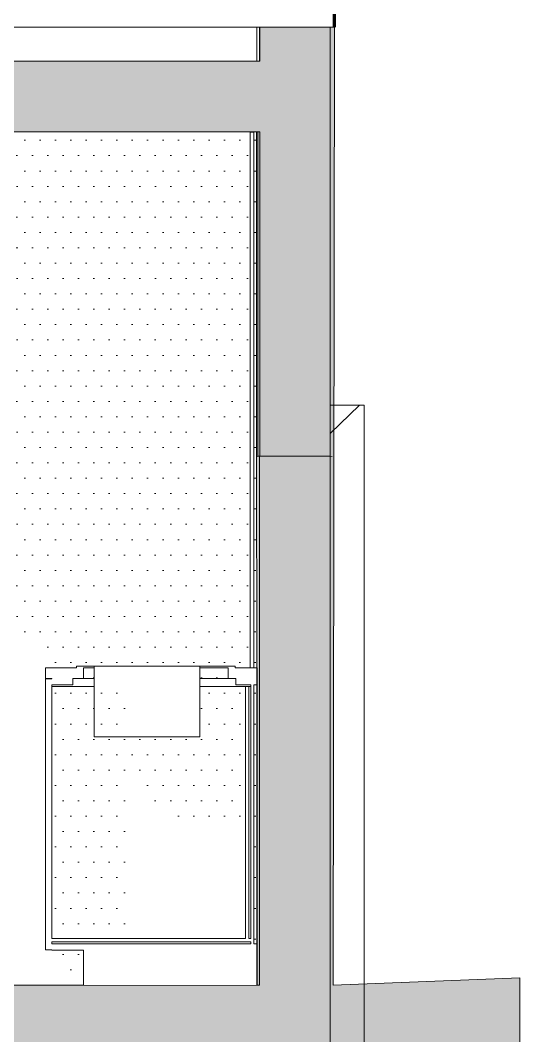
# Model space of a CAD drawing. Header units: metres. Extents: x -111189 to -108577, y -72951 to -72647.
# Drawn here: x -108810.013 to -108808.597, y -72942.977 to -72940.097 of the extents above; entities that cross this region are included whole.
import ezdxf

# ---------------------------------------------------------------- set-up
doc = ezdxf.new("R2010")
doc.units = ezdxf.units.M
doc.header["$MEASUREMENT"] = 0
doc.set_wipeout_variables(frame=1)
doc.linetypes.add('Dot & Dashed Smaller', pattern=[0.36, 0.15, -0.09, 0.03, -0.09])
doc.linetypes.add('Wipeout_Contour', pattern=[1, 0, -1])
for name, color, linetype in [('00 - DESENHO 2D', 7, 'Continuous'), ('03 - COBERTURA', 7, 'Continuous'), ('03 - LAJES', 7, 'Continuous'), ('05 - PAREDES..35', 7, 'Continuous'), ('05 - VIGA', 7, 'Continuous'), ('07 - MUROS', 7, 'Continuous'), ('08 - EQUIPAMENTO FIXO', 7, 'Continuous')]:
    doc.layers.add(name, color=color, linetype=linetype)
pattern_1 = [(360, (-108649.912126, -72941.96242), (0.021783658, 0.043567315), [0, -0.043567315])]

# ---------------------------------------------------------------- blocks, each defined once
blk = doc.blocks.new('Corte Elem_1501_1', base_point=(-108649.9121, -72941.9624))
at = {"layer": '07 - MUROS', "linetype": 'Continuous', "lineweight": 13}
h = blk.add_hatch(dxfattribs=at)
h.set_pattern_fill('DOTS_0001', color=251, style=0, pattern_type=2)
h.set_pattern_definition(pattern_1)
h.paths.add_polyline_path([(-108809.3345, -72941.3337), (-108809.3414, -72941.334), (-108809.3414, -72942.8341), (-108809.3345, -72942.8341), (-108809.3345, -72942.7237), (-108809.3345, -72942.7237), (-108809.3345, -72941.9996), (-108809.3345, -72941.9897), (-108809.3345, -72941.9417), (-108809.3345, -72941.9417)])
h = blk.add_hatch(dxfattribs=at)
h.set_pattern_fill('DOTS_0001', color=251, style=0, pattern_type=2)
h.set_pattern_definition(pattern_1)
h.paths.add_polyline_path([(-108809.3397, -72941.3334), (-108809.3397, -72941.3339), (-108809.3344, -72941.3337), (-108809.3236, -72941.3337), (-108809.3136, -72941.3334)])
h = blk.add_hatch(dxfattribs=at)
h.set_pattern_fill('DOTS_0001', color=251, style=0, pattern_type=2)
h.set_pattern_definition(pattern_1)
h.paths.add_polyline_path([(-108809.3236, -72941.3337), (-108809.1435, -72941.3337), (-108809.1441, -72941.3334), (-108809.3136, -72941.3334)])
h = blk.add_hatch(dxfattribs=at)
h.set_pattern_fill('DOTS_0001', color=251, style=0, pattern_type=2)
h.set_pattern_definition(pattern_1)
h.paths.add_polyline_path([(-108809.1441, -72941.3334), (-108809.1438, -72941.3335), (-108809.1438, -72941.3334)])
at = {"layer": '07 - MUROS', "color": 251, "linetype": 'Continuous', "lineweight": 13}
for p, q in [((-108809.134, -72941.2694), (-108809.0514, -72941.1884)), ((-108809.0514, -72941.1884), (-108809.134, -72941.1884)), ((-108809.0514, -72941.1884), (-108809.0381, -72941.1884)), ((-108809.0381, -72941.1884), (-108809.0381, -72945.4624)), ((-108809.134, -72941.3331), (-108809.1283, -72941.3341))]:
    blk.add_line(p, q, dxfattribs=at)
at = {"layer": '07 - MUROS', "color": 7, "linetype": 'Continuous', "lineweight": 13}
for p, q in [((-108809.3344, -72941.3337), (-108809.3414, -72941.334)), ((-108809.1435, -72941.3337), (-108809.1441, -72941.3334))]:
    blk.add_line(p, q, dxfattribs=at)
at = {"layer": '07 - MUROS', "color": 7, "linetype": 'Continuous', "lineweight": 20}
for p, q in [((-108809.134, -72941.3337), (-108809.3344, -72941.3337)), ((-108809.3344, -72941.3337), (-108809.3344, -72942.8341)), ((-108809.134, -72941.3337), (-108809.134, -72945.4624))]:
    blk.add_line(p, q, dxfattribs=at)
blk = doc.blocks.new('Corte Elem_1511_1', base_point=(-108649.9121, -72941.9624))
at = {"layer": '03 - LAJES', "color": 7, "linetype": 'Continuous', "lineweight": 20}
for p, q in [((-108809.8334, -72942.8341), (-108814.1422, -72942.8341)), ((-108809.3414, -72942.8341), (-108809.8334, -72942.8341)), ((-108809.3344, -72942.8341), (-108809.3414, -72942.8341))]:
    blk.add_line(p, q, dxfattribs=at)
blk = doc.blocks.new('Corte Elem_1633_1', base_point=(-108649.9121, -72941.9624))
at = {"layer": '05 - PAREDES..35', "linetype": 'Continuous', "lineweight": 13}
h = blk.add_hatch(dxfattribs=at)
h.set_pattern_fill('DOTS_0001', color=251, style=0, pattern_type=2)
h.set_pattern_definition(pattern_1)
h.paths.add_polyline_path([(-108809.3397, -72940.4134), (-108810.0517, -72940.4134), (-108810.0517, -72941.7766), (-108809.909, -72941.9341), (-108809.8534, -72941.9341), (-108809.8534, -72941.9291), (-108809.4034, -72941.9291), (-108809.4034, -72941.9341), (-108809.3609, -72941.9341), (-108809.3609, -72940.4141), (-108809.3506, -72940.4141), (-108809.3506, -72941.9341), (-108809.3414, -72941.9341), (-108809.3414, -72941.334), (-108809.3397, -72941.3339)])
h = blk.add_hatch(dxfattribs=at)
h.set_pattern_fill('DOTS_0001', color=251, style=0, pattern_type=2)
h.set_pattern_definition(pattern_1)
h.paths.add_polyline_path([(-108809.9234, -72941.9641), (-108809.9414, -72941.9641), (-108809.9405, -72941.9651), (-108809.9234, -72941.9651)])
h = blk.add_hatch(dxfattribs=at)
h.set_pattern_fill('DOTS_0001', color=251, style=0, pattern_type=2)
h.set_pattern_definition(pattern_1)
h.paths.add_polyline_path([(-108809.9409, -72942.7336), (-108809.8499, -72942.8341), (-108809.8334, -72942.8341), (-108809.8334, -72942.7341), (-108809.9234, -72942.7341), (-108809.9234, -72942.7331), (-108809.9409, -72942.7331)])
at = {"layer": '05 - PAREDES..35', "color": 7, "linetype": 'Continuous', "lineweight": 13}
for p, q in [((-108810.0517, -72940.4134), (-108810.0517, -72942.8341)), ((-108809.3397, -72941.3334), (-108809.3397, -72940.4134)), ((-108809.3397, -72941.3334), (-108809.3397, -72941.3339))]:
    blk.add_line(p, q, dxfattribs=at)
blk = doc.blocks.new('Corte Elem_1634_1', base_point=(-108649.9121, -72941.9624))
at = {"layer": '08 - EQUIPAMENTO FIXO', "linetype": 'Continuous', "lineweight": 13}
h = blk.add_hatch(dxfattribs=at)
h.set_pattern_fill('DOTS_0001', color=251, style=0, pattern_type=2)
h.set_pattern_definition(pattern_1)
h.paths.add_polyline_path([(-108809.8334, -72941.9341), (-108809.8334, -72941.9641), (-108809.8331, -72941.9641), (-108809.8331, -72941.9341)])
h = blk.add_hatch(dxfattribs=at)
h.set_pattern_fill('DOTS_0001', color=251, style=0, pattern_type=2)
h.set_pattern_definition(pattern_1)
h.paths.add_polyline_path([(-108809.8331, -72941.9341), (-108809.8331, -72941.9641), (-108809.8322, -72941.9641), (-108809.8322, -72941.9341)])
h = blk.add_hatch(dxfattribs=at)
h.set_pattern_fill('DOTS_0001', color=251, style=0, pattern_type=2)
h.set_pattern_definition(pattern_1)
h.paths.add_polyline_path([(-108809.8322, -72941.9341), (-108809.8322, -72941.9641), (-108809.8307, -72941.9641), (-108809.8307, -72941.9341)])
h = blk.add_hatch(dxfattribs=at)
h.set_pattern_fill('DOTS_0001', color=251, style=0, pattern_type=2)
h.set_pattern_definition(pattern_1)
h.paths.add_polyline_path([(-108809.8307, -72941.9341), (-108809.8307, -72941.9641), (-108809.8287, -72941.9641), (-108809.8287, -72941.9341)])
h = blk.add_hatch(dxfattribs=at)
h.set_pattern_fill('DOTS_0001', color=251, style=0, pattern_type=2)
h.set_pattern_definition(pattern_1)
h.paths.add_polyline_path([(-108809.8287, -72941.9341), (-108809.8287, -72941.9641), (-108809.8262, -72941.9641), (-108809.8262, -72941.9341)])
h = blk.add_hatch(dxfattribs=at)
h.set_pattern_fill('DOTS_0001', color=251, style=0, pattern_type=2)
h.set_pattern_definition(pattern_1)
h.paths.add_polyline_path([(-108809.8262, -72941.9341), (-108809.8262, -72941.9641), (-108809.8234, -72941.9641), (-108809.8234, -72941.9341)])
h = blk.add_hatch(dxfattribs=at)
h.set_pattern_fill('DOTS_0001', color=251, style=0, pattern_type=2)
h.set_pattern_definition(pattern_1)
h.paths.add_polyline_path([(-108809.8202, -72941.9341), (-108809.8234, -72941.9341), (-108809.8234, -72941.9641), (-108809.8202, -72941.9641)])
h = blk.add_hatch(dxfattribs=at)
h.set_pattern_fill('DOTS_0001', color=251, style=0, pattern_type=2)
h.set_pattern_definition(pattern_1)
h.paths.add_polyline_path([(-108809.8202, -72941.9341), (-108809.8202, -72941.9641), (-108809.8169, -72941.9641), (-108809.8169, -72941.9341)])
h = blk.add_hatch(dxfattribs=at)
h.set_pattern_fill('DOTS_0001', color=251, style=0, pattern_type=2)
h.set_pattern_definition(pattern_1)
h.paths.add_polyline_path([(-108809.8169, -72941.9341), (-108809.8169, -72941.9641), (-108809.8134, -72941.9641), (-108809.8134, -72941.9341)])
h = blk.add_hatch(dxfattribs=at)
h.set_pattern_fill('DOTS_0001', color=251, style=0, pattern_type=2)
h.set_pattern_definition(pattern_1)
h.paths.add_polyline_path([(-108809.8134, -72941.9641), (-108809.8034, -72941.9641), (-108809.8034, -72941.9341), (-108809.8134, -72941.9341)])
h = blk.add_hatch(dxfattribs=at)
h.set_pattern_fill('DOTS_0001', color=251, style=0, pattern_type=2)
h.set_pattern_definition(pattern_1)
h.paths.add_polyline_path([(-108809.8031, -72941.9341), (-108809.8031, -72941.9291), (-108809.8034, -72941.9291), (-108809.8034, -72941.9341)])
h = blk.add_hatch(dxfattribs=at)
h.set_pattern_fill('DOTS_0001', color=251, style=0, pattern_type=2)
h.set_pattern_definition(pattern_1)
h.paths.add_polyline_path([(-108809.8034, -72942.1291), (-108809.8031, -72942.1291), (-108809.8031, -72941.9341), (-108809.8034, -72941.9341)])
h = blk.add_hatch(dxfattribs=at)
h.set_pattern_fill('DOTS_0001', color=251, style=0, pattern_type=2)
h.set_pattern_definition(pattern_1)
h.paths.add_polyline_path([(-108809.8022, -72941.9341), (-108809.8022, -72941.9291), (-108809.8031, -72941.9291), (-108809.8031, -72941.9341)])
h = blk.add_hatch(dxfattribs=at)
h.set_pattern_fill('DOTS_0001', color=251, style=0, pattern_type=2)
h.set_pattern_definition(pattern_1)
h.paths.add_polyline_path([(-108809.8031, -72942.1291), (-108809.8022, -72942.1291), (-108809.8022, -72941.9341), (-108809.8031, -72941.9341)])
h = blk.add_hatch(dxfattribs=at)
h.set_pattern_fill('DOTS_0001', color=251, style=0, pattern_type=2)
h.set_pattern_definition(pattern_1)
h.paths.add_polyline_path([(-108809.8007, -72941.9341), (-108809.8007, -72941.9291), (-108809.8022, -72941.9291), (-108809.8022, -72941.9341)])
h = blk.add_hatch(dxfattribs=at)
h.set_pattern_fill('DOTS_0001', color=251, style=0, pattern_type=2)
h.set_pattern_definition(pattern_1)
h.paths.add_polyline_path([(-108809.8022, -72942.1291), (-108809.8007, -72942.1291), (-108809.8007, -72941.9341), (-108809.8022, -72941.9341)])
h = blk.add_hatch(dxfattribs=at)
h.set_pattern_fill('DOTS_0001', color=251, style=0, pattern_type=2)
h.set_pattern_definition(pattern_1)
h.paths.add_polyline_path([(-108809.8007, -72942.1291), (-108809.7987, -72942.1291), (-108809.7987, -72941.9341), (-108809.8007, -72941.9341)])
h = blk.add_hatch(dxfattribs=at)
h.set_pattern_fill('DOTS_0001', color=251, style=0, pattern_type=2)
h.set_pattern_definition(pattern_1)
h.paths.add_polyline_path([(-108809.5034, -72941.9341), (-108809.5034, -72941.9641), (-108809.4434, -72941.9641), (-108809.4434, -72941.9341)])
h = blk.add_hatch(dxfattribs=at)
h.set_pattern_fill('DOTS_0001', color=251, style=0, pattern_type=2)
h.set_pattern_definition(pattern_1)
h.paths.add_polyline_path([(-108809.4434, -72941.9341), (-108809.4434, -72941.9641), (-108809.4399, -72941.9641), (-108809.4399, -72941.9341)])
h = blk.add_hatch(dxfattribs=at)
h.set_pattern_fill('DOTS_0001', color=251, style=0, pattern_type=2)
h.set_pattern_definition(pattern_1)
h.paths.add_polyline_path([(-108809.4399, -72941.9341), (-108809.4399, -72941.9641), (-108809.4366, -72941.9641), (-108809.4366, -72941.9341)])
h = blk.add_hatch(dxfattribs=at)
h.set_pattern_fill('DOTS_0001', color=251, style=0, pattern_type=2)
h.set_pattern_definition(pattern_1)
h.paths.add_polyline_path([(-108809.4366, -72941.9641), (-108809.4334, -72941.9641), (-108809.4334, -72941.9341), (-108809.4366, -72941.9341)])
h = blk.add_hatch(dxfattribs=at)
h.set_pattern_fill('DOTS_0001', color=251, style=0, pattern_type=2)
h.set_pattern_definition(pattern_1)
h.paths.add_polyline_path([(-108809.4334, -72941.9341), (-108809.4334, -72941.9641), (-108809.4305, -72941.9641), (-108809.4305, -72941.9341)])
h = blk.add_hatch(dxfattribs=at)
h.set_pattern_fill('DOTS_0001', color=251, style=0, pattern_type=2)
h.set_pattern_definition(pattern_1)
h.paths.add_polyline_path([(-108809.4305, -72941.9341), (-108809.4305, -72941.9641), (-108809.4281, -72941.9641), (-108809.4281, -72941.9341)])
h = blk.add_hatch(dxfattribs=at)
h.set_pattern_fill('DOTS_0001', color=251, style=0, pattern_type=2)
h.set_pattern_definition(pattern_1)
h.paths.add_polyline_path([(-108809.4281, -72941.9341), (-108809.4281, -72941.9641), (-108809.4261, -72941.9641), (-108809.4261, -72941.9341)])
h = blk.add_hatch(dxfattribs=at)
h.set_pattern_fill('DOTS_0001', color=251, style=0, pattern_type=2)
h.set_pattern_definition(pattern_1)
h.paths.add_polyline_path([(-108809.4261, -72941.9341), (-108809.4261, -72941.9641), (-108809.4246, -72941.9641), (-108809.4246, -72941.9341)])
h = blk.add_hatch(dxfattribs=at)
h.set_pattern_fill('DOTS_0001', color=251, style=0, pattern_type=2)
h.set_pattern_definition(pattern_1)
h.paths.add_polyline_path([(-108809.4246, -72941.9341), (-108809.4246, -72941.9641), (-108809.4237, -72941.9641), (-108809.4237, -72941.9341)])
h = blk.add_hatch(dxfattribs=at)
h.set_pattern_fill('DOTS_0001', color=251, style=0, pattern_type=2)
h.set_pattern_definition(pattern_1)
h.paths.add_polyline_path([(-108809.4237, -72941.9341), (-108809.4237, -72941.9641), (-108809.4234, -72941.9641), (-108809.4234, -72941.9341)])
h = blk.add_hatch(dxfattribs=at)
h.set_pattern_fill('DOTS_0001', color=251, style=0, pattern_type=2)
h.set_pattern_definition(pattern_1)
h.paths.add_polyline_path([(-108809.7869, -72941.9473), (-108809.7869, -72942.1291), (-108809.7834, -72942.1291), (-108809.7834, -72941.9512)])
h = blk.add_hatch(dxfattribs=at)
h.set_pattern_fill('DOTS_0001', color=251, style=0, pattern_type=2)
h.set_pattern_definition(pattern_1)
h.paths.add_polyline_path([(-108809.7834, -72941.9512), (-108809.7834, -72942.1291), (-108809.7037, -72942.1291), (-108809.7037, -72942.0391)])
h = blk.add_hatch(dxfattribs=at)
h.set_pattern_fill('DOTS_0001', color=251, style=0, pattern_type=2)
h.set_pattern_definition(pattern_1)
h.paths.add_polyline_path([(-108809.8634, -72941.9821), (-108809.9234, -72941.9821), (-108809.9234, -72941.9871), (-108809.8034, -72941.9871), (-108809.8034, -72941.9641), (-108809.8634, -72941.9641)])
h = blk.add_hatch(dxfattribs=at)
h.set_pattern_fill('DOTS_0001', color=251, style=0, pattern_type=2)
h.set_pattern_definition(pattern_1)
h.paths.add_polyline_path([(-108809.5034, -72941.9871), (-108809.3594, -72941.9871), (-108809.3594, -72941.9821), (-108809.4014, -72941.9821), (-108809.4014, -72941.9641), (-108809.5034, -72941.9641)])
h = blk.add_hatch(dxfattribs=at)
h.set_pattern_fill('DOTS_0001', color=251, style=0, pattern_type=2)
h.set_pattern_definition(pattern_1)
h.paths.add_polyline_path([(-108809.3504, -72942.7161), (-108809.3414, -72942.7161), (-108809.3414, -72941.9821), (-108809.3504, -72941.9821)])
h = blk.add_hatch(dxfattribs=at)
h.set_pattern_fill('DOTS_0001', color=251, style=0, pattern_type=2)
h.set_pattern_definition(pattern_1)
h.paths.add_polyline_path([(-108809.9234, -72942.7161), (-108809.3594, -72942.7161), (-108809.3594, -72942.7111), (-108809.9234, -72942.7111)])
at = {"layer": '08 - EQUIPAMENTO FIXO', "color": 7, "linetype": 'Continuous', "lineweight": 13}
for p, q in [((-108809.7834, -72941.9291), (-108809.7869, -72941.9291)), ((-108809.5234, -72941.9291), (-108809.7834, -72941.9291)), ((-108809.5199, -72941.9291), (-108809.5234, -72941.9291)), ((-108809.8169, -72941.9641), (-108809.8134, -72941.9641)), ((-108809.8134, -72941.9641), (-108809.8034, -72941.9641)), ((-108809.5034, -72941.9641), (-108809.4434, -72941.9641)), ((-108809.4434, -72941.9641), (-108809.4399, -72941.9641))]:
    blk.add_line(p, q, dxfattribs=at)
at = {"layer": '08 - EQUIPAMENTO FIXO', "color": 7, "linetype": 'Continuous', "lineweight": 20}
blk.add_line((-108809.8034, -72942.1291), (-108809.5034, -72942.1291), dxfattribs=at)
at = {"color": 254, "linetype": 'Wipeout_Contour', "lineweight": 0, "ltscale": 523986.557544}
blk.add_wipeout([(-108809.9414, -72941.9641), (-108809.8334, -72941.9641), (-108809.8334, -72941.9341), (-108809.9414, -72941.9341)], dxfattribs=at).dxf.layer = '08 - EQUIPAMENTO FIXO'
at = {"color": 254, "linetype": 'Wipeout_Contour', "lineweight": 0, "ltscale": 523984.87967}
blk.add_wipeout([(-108809.3414, -72941.9641), (-108809.3414, -72941.9341), (-108809.4234, -72941.9341), (-108809.4234, -72941.9641)], dxfattribs=at).dxf.layer = '08 - EQUIPAMENTO FIXO'
at = {"color": 254, "linetype": 'Wipeout_Contour', "lineweight": 0, "ltscale": 523987.426271}
blk.add_wipeout([(-108809.9234, -72942.7111), (-108809.3594, -72942.7111), (-108809.3594, -72942.7011), (-108809.9234, -72942.7011)], dxfattribs=at).dxf.layer = '08 - EQUIPAMENTO FIXO'
at = {"layer": '08 - EQUIPAMENTO FIXO', "color": 7, "linetype": 'Continuous', "lineweight": 20}
for p, q in [((-108809.3506, -72941.9341), (-108809.3606, -72941.9341)), ((-108809.3414, -72941.9341), (-108809.3506, -72941.9341))]:
    blk.add_line(p, q, dxfattribs=at)
at = {"layer": '08 - EQUIPAMENTO FIXO', "color": 7, "linetype": 'Continuous', "lineweight": 13}
for p, q in [((-108809.8334, -72941.9641), (-108809.8331, -72941.9641)), ((-108809.8331, -72941.9641), (-108809.8322, -72941.9641)), ((-108809.8322, -72941.9641), (-108809.8307, -72941.9641)), ((-108809.8307, -72941.9641), (-108809.8287, -72941.9641)), ((-108809.8287, -72941.9641), (-108809.8262, -72941.9641)), ((-108809.8262, -72941.9641), (-108809.8234, -72941.9641)), ((-108809.8234, -72941.9641), (-108809.8202, -72941.9641)), ((-108809.8202, -72941.9641), (-108809.8169, -72941.9641)), ((-108809.4399, -72941.9641), (-108809.4366, -72941.9641)), ((-108809.4366, -72941.9641), (-108809.4334, -72941.9641)), ((-108809.4334, -72941.9641), (-108809.4305, -72941.9641)), ((-108809.4305, -72941.9641), (-108809.4281, -72941.9641)), ((-108809.4281, -72941.9641), (-108809.4261, -72941.9641)), ((-108809.4261, -72941.9641), (-108809.4246, -72941.9641)), ((-108809.4246, -72941.9641), (-108809.4237, -72941.9641)), ((-108809.4237, -72941.9641), (-108809.4234, -72941.9641))]:
    blk.add_line(p, q, dxfattribs=at)
at = {"color": 254, "linetype": 'Wipeout_Contour', "lineweight": 0, "ltscale": 523986.322538}
blk.add_wipeout([(-108809.8534, -72941.9341), (-108809.8034, -72941.9341), (-108809.8034, -72941.9291), (-108809.8534, -72941.9291)], dxfattribs=at).dxf.layer = '08 - EQUIPAMENTO FIXO'
at = {"color": 254, "linetype": 'Wipeout_Contour', "lineweight": 0, "ltscale": 523985.076591}
blk.add_wipeout([(-108809.4034, -72941.9341), (-108809.4034, -72941.9291), (-108809.5034, -72941.9291), (-108809.5034, -72941.9341)], dxfattribs=at).dxf.layer = '08 - EQUIPAMENTO FIXO'
at = {"color": 254, "linetype": 'Wipeout_Contour', "lineweight": 0, "ltscale": 523987.597975}
blk.add_wipeout([(-108809.9234, -72942.7331), (-108809.9234, -72941.9651), (-108809.9414, -72941.9651), (-108809.9414, -72942.7331)], dxfattribs=at).dxf.layer = '08 - EQUIPAMENTO FIXO'
at = {"color": 254, "linetype": 'Wipeout_Contour', "lineweight": 0, "ltscale": 523985.716262}
blk.add_wipeout([(-108809.3744, -72942.7011), (-108809.3644, -72942.7011), (-108809.3644, -72941.9871), (-108809.3744, -72941.9871)], dxfattribs=at).dxf.layer = '08 - EQUIPAMENTO FIXO'
at = {"layer": '08 - EQUIPAMENTO FIXO', "linetype": 'Continuous', "lineweight": 13}
h = blk.add_hatch(dxfattribs=at)
h.set_pattern_fill('DOTS_0001', color=251, style=0, pattern_type=2)
h.set_pattern_definition(pattern_1)
h.paths.add_polyline_path([(-108809.7987, -72941.9339), (-108809.8007, -72941.9307), (-108809.8007, -72941.9341), (-108809.7987, -72941.9341)])
h = blk.add_hatch(dxfattribs=at)
h.set_pattern_fill('DOTS_0001', color=251, style=0, pattern_type=2)
h.set_pattern_definition(pattern_1)
h.paths.add_polyline_path([(-108809.7986, -72941.9341), (-108809.7987, -72941.9339), (-108809.7987, -72941.9341)])
h = blk.add_hatch(dxfattribs=at)
h.set_pattern_fill('DOTS_0001', color=251, style=0, pattern_type=2)
h.set_pattern_definition(pattern_1)
h.paths.add_polyline_path([(-108809.7987, -72942.1291), (-108809.7962, -72942.1291), (-108809.7962, -72941.937), (-108809.7986, -72941.9341), (-108809.7987, -72941.9341)])
h = blk.add_hatch(dxfattribs=at)
h.set_pattern_fill('DOTS_0001', color=251, style=0, pattern_type=2)
h.set_pattern_definition(pattern_1)
h.paths.add_polyline_path([(-108809.7962, -72941.937), (-108809.7962, -72942.1291), (-108809.7934, -72942.1291), (-108809.7934, -72941.9401)])
h = blk.add_hatch(dxfattribs=at)
h.set_pattern_fill('DOTS_0001', color=251, style=0, pattern_type=2)
h.set_pattern_definition(pattern_1)
h.paths.add_polyline_path([(-108809.7934, -72941.9401), (-108809.7934, -72942.1291), (-108809.7902, -72942.1291), (-108809.7902, -72941.9436)])
h = blk.add_hatch(dxfattribs=at)
h.set_pattern_fill('DOTS_0001', color=251, style=0, pattern_type=2)
h.set_pattern_definition(pattern_1)
h.paths.add_polyline_path([(-108809.7902, -72941.9436), (-108809.7902, -72942.1291), (-108809.7869, -72942.1291), (-108809.7869, -72941.9473)])
at = {"layer": '08 - EQUIPAMENTO FIXO', "color": 7, "linetype": 'Continuous', "lineweight": 20}
for p, q in [((-108809.9414, -72941.9341), (-108809.9414, -72941.9641)), ((-108809.8534, -72941.9341), (-108809.9414, -72941.9341)), ((-108809.8534, -72941.9291), (-108809.8534, -72941.9341)), ((-108809.8034, -72941.9291), (-108809.8534, -72941.9291)), ((-108809.8334, -72941.9341), (-108809.8334, -72941.9641)), ((-108809.8034, -72941.9341), (-108809.8334, -72941.9341)), ((-108809.4034, -72941.9291), (-108809.5034, -72941.9291)), ((-108809.4234, -72941.9341), (-108809.5034, -72941.9341)), ((-108809.4234, -72941.9341), (-108809.4234, -72941.9641)), ((-108809.4034, -72941.9291), (-108809.4034, -72941.9341)), ((-108809.3606, -72941.9341), (-108809.4034, -72941.9341)), ((-108809.9414, -72941.9651), (-108809.9414, -72942.7331)), ((-108809.3744, -72942.7011), (-108809.9234, -72942.7011))]:
    blk.add_line(p, q, dxfattribs=at)
at = {"layer": '08 - EQUIPAMENTO FIXO', "color": 7, "linetype": 'Continuous', "lineweight": 13}
for p, q in [((-108809.8031, -72941.9291), (-108809.8034, -72941.9291)), ((-108809.8022, -72941.9291), (-108809.8031, -72941.9291)), ((-108809.8007, -72941.9291), (-108809.8022, -72941.9291)), ((-108809.7987, -72941.9291), (-108809.8007, -72941.9291)), ((-108809.7962, -72941.9291), (-108809.7987, -72941.9291)), ((-108809.7934, -72941.9291), (-108809.7962, -72941.9291)), ((-108809.7902, -72941.9291), (-108809.7934, -72941.9291)), ((-108809.7869, -72941.9291), (-108809.7902, -72941.9291)), ((-108809.5166, -72941.9291), (-108809.5199, -72941.9291)), ((-108809.5134, -72941.9291), (-108809.5166, -72941.9291)), ((-108809.5105, -72941.9291), (-108809.5134, -72941.9291)), ((-108809.5081, -72941.9291), (-108809.5105, -72941.9291)), ((-108809.5061, -72941.9291), (-108809.5081, -72941.9291)), ((-108809.5046, -72941.9291), (-108809.5061, -72941.9291)), ((-108809.5037, -72941.9291), (-108809.5046, -72941.9291)), ((-108809.5034, -72941.9291), (-108809.5037, -72941.9291))]:
    blk.add_line(p, q, dxfattribs=at)
at = {"layer": '08 - EQUIPAMENTO FIXO', "color": 7, "linetype": 'Continuous', "lineweight": 20, "flags": 128}
for points in [[(-108809.8034, -72941.9291), (-108809.8034, -72941.9341), (-108809.8034, -72942.1291)], [(-108809.5034, -72941.9291), (-108809.5034, -72941.9341), (-108809.5034, -72942.1291)]]:
    blk.add_lwpolyline(points, dxfattribs=at)
at = {"color": 254, "linetype": 'Wipeout_Contour', "lineweight": 0, "ltscale": 523986.630934}
blk.add_wipeout([(-108809.9234, -72941.9821), (-108809.8634, -72941.9821), (-108809.8634, -72941.9641), (-108809.9234, -72941.9641)], dxfattribs=at).dxf.layer = '08 - EQUIPAMENTO FIXO'
at = {"color": 254, "linetype": 'Wipeout_Contour', "lineweight": 0, "ltscale": 523984.896578}
blk.add_wipeout([(-108809.3414, -72941.9821), (-108809.3414, -72941.9641), (-108809.4014, -72941.9641), (-108809.4014, -72941.9821)], dxfattribs=at).dxf.layer = '08 - EQUIPAMENTO FIXO'
at = {"color": 254, "linetype": 'Wipeout_Contour', "lineweight": 0, "ltscale": 523987.438687}
blk.add_wipeout([(-108809.9234, -72942.7341), (-108809.3414, -72942.7341), (-108809.3414, -72942.7161), (-108809.9234, -72942.7161)], dxfattribs=at).dxf.layer = '08 - EQUIPAMENTO FIXO'
at = {"layer": '08 - EQUIPAMENTO FIXO', "linetype": 'Continuous', "lineweight": 13}
h = blk.add_hatch(dxfattribs=at)
h.set_pattern_fill('DOTS_0001', color=251, style=0, pattern_type=2)
h.set_pattern_definition(pattern_1)
h.paths.add_polyline_path([(-108809.9234, -72941.9871), (-108809.9234, -72942.7011), (-108809.7089, -72942.7011), (-108809.7089, -72942.2188), (-108809.6812, -72942.2188), (-108809.6812, -72942.2625), (-108809.6806, -72942.2643), (-108809.6793, -72942.266), (-108809.5889, -72942.3658), (-108809.3744, -72942.3658), (-108809.3744, -72941.9871), (-108809.5034, -72941.9871), (-108809.5034, -72942.1291), (-108809.8034, -72942.1291), (-108809.8034, -72941.9871)])
at = {"layer": '08 - EQUIPAMENTO FIXO', "color": 7, "linetype": 'Continuous', "lineweight": 20}
for p, q in [((-108809.9234, -72941.9641), (-108809.9414, -72941.9641)), ((-108809.9234, -72941.9651), (-108809.9414, -72941.9651)), ((-108809.9234, -72941.9641), (-108809.9234, -72941.9651)), ((-108809.9234, -72941.9821), (-108809.9234, -72942.7011)), ((-108809.8634, -72941.9821), (-108809.9234, -72941.9821)), ((-108809.8634, -72941.9641), (-108809.8634, -72941.9821)), ((-108809.8334, -72941.9641), (-108809.8634, -72941.9641)), ((-108809.4014, -72941.9641), (-108809.4234, -72941.9641)), ((-108809.4014, -72941.9641), (-108809.4014, -72941.9821)), ((-108809.3744, -72941.9871), (-108809.3744, -72942.7011)), ((-108809.9234, -72942.7111), (-108809.9234, -72942.7161)), ((-108809.9234, -72942.7331), (-108809.9414, -72942.7331)), ((-108809.9234, -72942.7331), (-108809.9234, -72942.7341))]:
    blk.add_line(p, q, dxfattribs=at)
at = {"layer": '08 - EQUIPAMENTO FIXO', "color": 7, "linetype": 'Continuous', "lineweight": 13}
for p, q in [((-108809.8034, -72941.9871), (-108809.9234, -72941.9871)), ((-108809.3744, -72941.9871), (-108809.5034, -72941.9871))]:
    blk.add_line(p, q, dxfattribs=at)
at = {"color": 254, "linetype": 'Wipeout_Contour', "lineweight": 0, "ltscale": 523985.679222}
blk.add_wipeout([(-108809.3504, -72942.7161), (-108809.3504, -72941.9821), (-108809.3594, -72941.9821), (-108809.3594, -72942.7161)], dxfattribs=at).dxf.layer = '08 - EQUIPAMENTO FIXO'
at = {"color": 254, "linetype": 'Wipeout_Contour', "lineweight": 0, "ltscale": 523987.420585}
blk.add_wipeout([(-108809.8334, -72942.8341), (-108809.3414, -72942.8341), (-108809.3414, -72942.7341), (-108809.8334, -72942.7341)], dxfattribs=at).dxf.layer = '08 - EQUIPAMENTO FIXO'
at = {"layer": '08 - EQUIPAMENTO FIXO', "linetype": 'Continuous', "lineweight": 13}
h = blk.add_hatch(dxfattribs=at)
h.set_pattern_fill('DOTS_0001', color=251, style=0, pattern_type=2)
h.set_pattern_definition(pattern_1)
h.paths.add_polyline_path([(-108809.3644, -72942.7011), (-108809.3594, -72942.7011), (-108809.3594, -72941.9871), (-108809.3644, -72941.9871)])
at = {"layer": '08 - EQUIPAMENTO FIXO', "color": 7, "linetype": 'Continuous', "lineweight": 20}
for p, q in [((-108809.3594, -72941.9821), (-108809.4014, -72941.9821)), ((-108809.3644, -72941.9871), (-108809.3744, -72941.9871)), ((-108809.3644, -72941.9871), (-108809.3644, -72942.7011)), ((-108809.3594, -72941.9821), (-108809.3594, -72942.7011)), ((-108809.3504, -72941.9821), (-108809.3504, -72942.7161)), ((-108809.3414, -72941.9821), (-108809.3504, -72941.9821)), ((-108809.3594, -72942.7111), (-108809.9234, -72942.7111)), ((-108809.3594, -72942.7011), (-108809.3644, -72942.7011)), ((-108809.3594, -72942.7111), (-108809.3594, -72942.7161)), ((-108809.3594, -72942.7161), (-108809.9234, -72942.7161)), ((-108809.8334, -72942.7341), (-108809.9234, -72942.7341)), ((-108809.8334, -72942.7341), (-108809.8334, -72942.8341)), ((-108809.3414, -72942.7161), (-108809.3504, -72942.7161))]:
    blk.add_line(p, q, dxfattribs=at)
at = {"layer": '08 - EQUIPAMENTO FIXO', "color": 7, "linetype": 'Continuous', "lineweight": 13}
for p, q in [((-108809.3594, -72941.9871), (-108809.3644, -72941.9871)), ((-108809.3414, -72942.7161), (-108809.3414, -72941.9821))]:
    blk.add_line(p, q, dxfattribs=at)
at = {"layer": '08 - EQUIPAMENTO FIXO', "color": 7, "linetype": 'Continuous', "lineweight": 20, "flags": 128}
for points in [[(-108809.3414, -72941.9341), (-108809.3414, -72941.9641), (-108809.3414, -72941.9821)], [(-108809.3414, -72942.7161), (-108809.3414, -72942.7341), (-108809.3414, -72942.8341)]]:
    blk.add_lwpolyline(points, dxfattribs=at)
blk = doc.blocks.new('Corte Elem_1635_1', base_point=(-108649.9121, -72941.9624))
at = {"linetype": 'Continuous', "lineweight": 13}
h = blk.add_hatch(dxfattribs=at)
h.set_pattern_fill('DOTS_0001', color=251, style=0, pattern_type=2)
h.set_pattern_definition(pattern_1)
h.paths.add_polyline_path([(-108809.3609, -72941.9341), (-108809.3606, -72940.4141), (-108809.3609, -72940.4141)])
at = {"color": 7, "linetype": 'Continuous', "lineweight": 13}
for p, q in [((-108809.3609, -72940.4141), (-108809.3606, -72940.4141)), ((-108809.3609, -72940.4141), (-108809.3609, -72941.9341)), ((-108809.3606, -72940.4141), (-108809.3606, -72941.9341)), ((-108809.3506, -72940.4141), (-108809.3606, -72940.4141)), ((-108809.3506, -72940.4141), (-108809.3506, -72941.9341))]:
    blk.add_line(p, q, dxfattribs=at)
blk = doc.blocks.new('Corte Elem_1638_1', base_point=(-108649.9121, -72941.9624))
at = {"layer": '03 - COBERTURA', "color": 7, "linetype": 'Continuous', "lineweight": 20}
for p, q in [((-108809.334, -72940.2134), (-108811.0872, -72940.2134)), ((-108811.2872, -72940.2662), (-108811.2872, -72940.4134)), ((-108809.134, -72940.2662), (-108809.134, -72940.4134)), ((-108809.3332, -72940.4134), (-108811.2872, -72940.4134))]:
    blk.add_line(p, q, dxfattribs=at)
blk = doc.blocks.new('Corte Elem_1640_1', base_point=(-108649.9121, -72941.9624))
at = {"layer": '05 - VIGA', "linetype": 'Continuous', "lineweight": 13}
h = blk.add_hatch(dxfattribs=at)
h.set_pattern_fill('DOTS_0001', color=251, style=0, pattern_type=2)
h.set_pattern_definition(pattern_1)
h.paths.add_polyline_path([(-108811.0872, -72940.1162), (-108811.0872, -72940.2134), (-108810.9991, -72940.2134)])
at = {"layer": '05 - VIGA', "color": 7, "linetype": 'Continuous', "lineweight": 13}
blk.add_line((-108809.3417, -72940.1162), (-108811.0872, -72940.1162), dxfattribs=at)
blk = doc.blocks.new('Corte Elem_1641_1', base_point=(-108649.9121, -72941.9624))
at = {"layer": '05 - VIGA', "color": 7, "linetype": 'Continuous', "lineweight": 13}
for p, q in [((-108809.334, -72940.1162), (-108809.3417, -72940.1162)), ((-108809.3417, -72940.2134), (-108809.3417, -72940.1162)), ((-108809.334, -72940.1162), (-108809.334, -72940.2134)), ((-108809.134, -72940.1162), (-108809.334, -72940.1162)), ((-108809.134, -72940.1162), (-108809.134, -72940.2662))]:
    blk.add_line(p, q, dxfattribs=at)
blk = doc.blocks.new('Corte Elem_1676_1', base_point=(-108649.9121, -72941.9624))
at = {"layer": '05 - PAREDES..35', "linetype": 'Continuous', "lineweight": 13}
h = blk.add_hatch(dxfattribs=at)
h.set_pattern_fill('DOTS_0001', color=251, style=0, pattern_type=2)
h.set_pattern_definition(pattern_1)
h.paths.add_polyline_path([(-108809.3397, -72941.3334), (-108809.3333, -72941.3334), (-108809.3333, -72940.4332), (-108809.3332, -72940.4134), (-108809.3397, -72940.4134)])
at = {"layer": '05 - PAREDES..35', "color": 7, "linetype": 'Continuous', "lineweight": 20}
for p, q in [((-108809.3332, -72940.4134), (-108809.3332, -72941.3334)), ((-108809.134, -72940.4134), (-108809.134, -72941.3334)), ((-108809.134, -72941.3334), (-108809.3332, -72941.3334))]:
    blk.add_line(p, q, dxfattribs=at)
at = {"layer": '05 - PAREDES..35', "color": 7, "linetype": 'Continuous', "lineweight": 13}
blk.add_line((-108809.3397, -72941.3334), (-108809.3332, -72941.3334), dxfattribs=at)

msp = doc.modelspace()

# ---------------------------------------------------------------- linework, layer by layer
at = {"layer": '00 - DESENHO 2D', "color": 1, "linetype": 'Dot & Dashed Smaller', "lineweight": 80}
msp.add_line((-108809.122, -72940.1162), (-108809.122, -72938.6289), dxfattribs=at)

# ---------------------------------------------------------------- block references
at = {"layer": '03 - COBERTURA', "lineweight": 0}
msp.add_blockref('Corte Elem_1638_1', (-108649.9121, -72941.9624), dxfattribs=at)
at = {"layer": '03 - LAJES', "lineweight": 0}
msp.add_blockref('Corte Elem_1511_1', (-108649.9121, -72941.9624), dxfattribs=at)
at = {"layer": '05 - PAREDES..35', "lineweight": 0}
for name in ['Corte Elem_1633_1', 'Corte Elem_1676_1']:
    msp.add_blockref(name, (-108649.9121, -72941.9624), dxfattribs=at)
at = {"layer": '05 - VIGA', "lineweight": 0}
for name in ['Corte Elem_1640_1', 'Corte Elem_1641_1']:
    msp.add_blockref(name, (-108649.9121, -72941.9624), dxfattribs=at)
at = {"layer": '07 - MUROS', "lineweight": 0}
msp.add_blockref('Corte Elem_1501_1', (-108649.9121, -72941.9624), dxfattribs=at)

# ---------------------------------------------------------------- next in the draw order: block references
at = {"layer": '08 - EQUIPAMENTO FIXO', "lineweight": 0}
msp.add_blockref('Corte Elem_1634_1', (-108649.9121, -72941.9624), dxfattribs=at)

# ---------------------------------------------------------------- next in the draw order: hatches: boundary and pattern name
at = {"layer": '00 - DESENHO 2D', "linetype": 'Continuous', "lineweight": 13}
msp.add_hatch(color=251, dxfattribs=at).paths.add_polyline_path([(-108830.0958, -72944.2534), (-108829.6559, -72944.2524), (-108829.1337, -72944.2524), (-108828.6315, -72944.2674), (-108828.0544, -72944.2599), (-108827.9073, -72944.2599), (-108827.9073, -72944.1191), (-108826.4712, -72944.1191), (-108826.4712, -72942.9269), (-108826.2673, -72942.9269), (-108826.2673, -72944.1914), (-108826.1117, -72944.1814), (-108824.7162, -72944.0467), (-108823.2887, -72943.9225), (-108821.4288, -72943.749), (-108820.2171, -72943.6479), (-108818.9017, -72943.5562), (-108817.6082, -72943.4508), (-108816.4067, -72943.3675), (-108815.3309, -72943.2986), (-108814.9164, -72943.2688), (-108814.1344, -72943.1219), (-108814.1344, -72942.8364), (-108809.3421, -72942.8341), (-108809.3429, -72940.4134), (-108811.2835, -72940.4141), (-108811.2836, -72940.1178), (-108811.0897, -72940.1177), (-108811.0896, -72940.214), (-108809.3345, -72940.2134), (-108809.3343, -72940.1162), (-108809.122, -72940.1162), (-108809.1262, -72942.8341), (-108808.5971, -72942.8133), (-108808.5971, -72951.1828), (-108829.9439, -72951.1828), (-108830.0958, -72951.1828)])

# ---------------------------------------------------------------- next in the draw order: linework, layer by layer
at = {"layer": '00 - DESENHO 2D', "color": 7, "linetype": 'Continuous', "lineweight": 13, "flags": 128}
msp.add_lwpolyline([(-108814.1344, -72942.8364), (-108809.3421, -72942.8341), (-108809.3429, -72940.4134), (-108811.2835, -72940.4141), (-108811.2836, -72940.1178), (-108811.0897, -72940.1177), (-108811.0896, -72940.214), (-108809.3345, -72940.2134), (-108809.3343, -72940.1162), (-108809.122, -72940.1162), (-108809.1262, -72942.8341), (-108808.5971, -72942.8133), (-108808.5971, -72951.1828), (-108829.9439, -72951.1828)], dxfattribs=at)

# ---------------------------------------------------------------- next in the draw order: block references
at = {"lineweight": 0}
msp.add_blockref('Corte Elem_1635_1', (-108649.9121, -72941.9624), dxfattribs=at)

doc.saveas('drawing.dxf')
